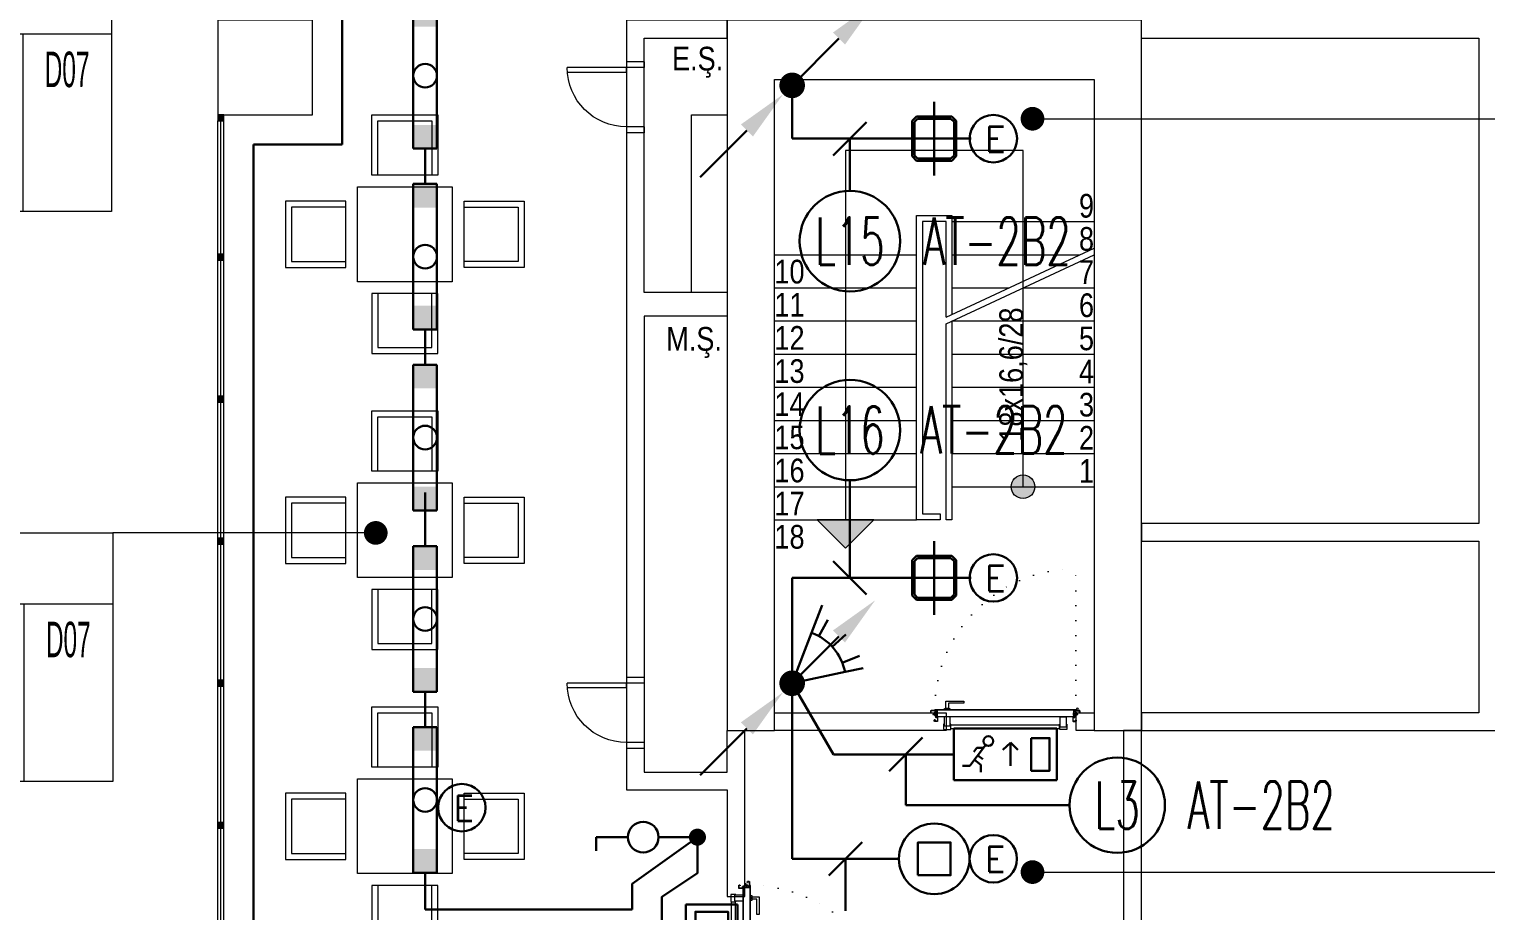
# Model space of a CAD drawing. Header units: metres. Extents: x -13316 to 152404, y -3899 to 30226.
# Drawn here: x 31821 to 33051, y 2848 to 3593 of the extents above; entities that cross this region are included whole.
import ezdxf
from ezdxf.enums import TextEntityAlignment as Align

# ---------------------------------------------------------------- set-up
doc = ezdxf.new("R2010")
doc.units = ezdxf.units.M
doc.header["$LTSCALE"] = 100
doc.header["$MEASUREMENT"] = 0
doc.header["$PDMODE"] = 1
doc.linetypes.add('DOT2', pattern=[0.125, 0, -0.125])
doc.layers.get('0').update_dxf_attribs({"color": 9, "lineweight": 9})
for name, color, linetype, lineweight in [('00', 9, 'Continuous', 9), ('01', 9, 'Continuous', 9), ('05', 9, 'Continuous', 9), ('06D', 9, 'Continuous', 9), ('10', 9, 'Continuous', 9), ('14', 9, 'Continuous', 9), ('15', 9, 'Continuous', 9), ('19', 9, 'Continuous', 9), ('20', 9, 'DOT2', 9), ('21', 9, 'Continuous', 9), ('21_mahal200', 9, 'Continuous', 9), ('E-1x36 W SIVAÜSTÜ FLUORESAN ARMATÜR (ETANŞ)', 7, 'Continuous', 30), ('E-1x8 W ACİL ÇIKIŞ ARMATÜRÜ (TİP2)', 7, 'Continuous', 30), ('E-2x18(W) PL DOWNLIGHT ARMATÜR (SIVAÜSTÜ)', 7, 'Continuous', 30), ('E-60W PL DOWNLIGHT ARMATÜR (SIVAÜSTÜ)', 7, 'Continuous', 30), ('E-ACİL AYDINLATMA KİTİ', 7, 'Continuous', 30), ('E-ANAHTAR', 7, 'Continuous', 30), ('E-AŞAĞIDAN GELİP YUKARIYA GİDEN HAT', 7, 'Continuous', 30), ('E-DUVARA MONTE PIR (HAREKET SENSÖRÜ)', 7, 'Continuous', 30), ('E-KABLO', 7, 'Continuous', 30), ('E-LINYE', 7, 'Continuous', 30)]:
    doc.layers.add(name, color=color, linetype=linetype, lineweight=lineweight)
doc.styles.add('Arial', font='arial.ttf', dxfattribs={"height": 2.5})
doc.styles.add('E-YAZI', font='txttw.shx')
doc.styles.add('MuuM_TEXT-STANDART', font='ARIALN.TTF')
doc.dimstyles.new('MuuM_DIM200', dxfattribs={"dimscale": 20, "dimtxt": 2, "dimasz": 1, "dimexe": 1, "dimexo": 1, "dimgap": 1, "dimtad": 1, "dimdec": 1, "dimrnd": 0.5, "dimdsep": 46, "dimtxsty": 'MuuM_TEXT-STANDART', "dimblk": 'ARCHTICK', "dimcen": 0, "dimdle": 0.15, "dimclrd": 256, "dimclre": 256, "dimclrt": 256, "dimadec": 0, "dimazin": 0, "dimtfac": 5, "dimtdec": 1, "dimtix": 1, "dimtmove": 2, "dimatfit": 3, "dimldrblk": 'DOT', "dimfxl": 3, "dimfxlon": 1, "dimtolj": 1, "dimlwd": -1, "dimlwe": -1, "dimarcsym": 0})

# ---------------------------------------------------------------- blocks, each defined once
blk = doc.blocks.new('100_ANAHTAR')
at = {"layer": 'E-ANAHTAR', "color": 4}
for p, q in [((0, 5.345), (-0.714, 5.345)), ((0, 3.673), (0, 5.345)), ((0, 2.053), (0, 0))]:
    blk.add_line(p, q, dxfattribs=at)
blk.add_circle((0, 2.863), 0.81, dxfattribs=at)
blk = doc.blocks.new('100_1x8 W ACİL ÇIKIŞ ARMATÜRÜ (TİP2)')
at = {"layer": 'E-1x8 W ACİL ÇIKIŞ ARMATÜRÜ (TİP2)', "color": 4}
for p, q in [((-3.4, 0), (-3.4, 3.4)), ((-3.4, 3.4), (3.4, 3.4)), ((3.4, 3.4), (3.4, 0)), ((3.4, 0), (-3.4, 0))]:
    blk.add_line(p, q, dxfattribs=at)
at = {"layer": 'E-1x8 W ACİL ÇIKIŞ ARMATÜRÜ (TİP2)', "color": 1}
for p, q in [((-1.305, 2.317), (-2.331, 0.937)), ((-1.882, 2.125), (-2.072, 1.87)), ((-1.448, 2.125), (-1.882, 2.125)), ((-0.16, 1.989), (0.335, 2.471)), ((0.34, 2.476), (0.34, 0.934)), ((0.34, 2.476), (0.84, 1.989)), ((-1.608, 1.01), (-2.039, 1.33)), ((-1.484, 1.378), (-1.818, 1.627)), ((-1.608, 1.01), (-1.608, 0.516)), ((-2.821, 0.937), (-2.331, 0.937))]:
    blk.add_line(p, q, dxfattribs=at)
blk.add_lwpolyline([(1.715, 2.777), (2.92, 2.777), (2.92, 0.623), (1.715, 0.623)], close=True, dxfattribs=at)
blk.add_circle((-1.115, 2.574), 0.32, dxfattribs=at)
blk = doc.blocks.new('100_AŞAĞIDAN GELİP YUKARIYA GİDEN HAT')
at = {"layer": 'E-AŞAĞIDAN GELİP YUKARIYA GİDEN HAT', "color": 3, "linetype": 'Continuous'}
for p, q in [((2.472, 2.471), (0, 0)), ((-2.389, -2.382), (-4.861, -4.853))]:
    blk.add_line(p, q, dxfattribs=at)
at = {"layer": 'E-AŞAĞIDAN GELİP YUKARIYA GİDEN HAT', "color": 4, "linetype": 'Continuous', "const_width": 0.675}
blk.add_lwpolyline([(0.338, 0, 1), (-0.338, 0, 1)], format="xyb", close=True, dxfattribs=at)
at = {"layer": 'E-AŞAĞIDAN GELİP YUKARIYA GİDEN HAT', "color": 3, "linetype": 'Continuous'}
for points in [[(2.154, 2.789), (2.79, 2.152), (4.382, 4.379)], [(-2.707, -2.064), (-2.071, -2.7), (-0.479, -0.474)]]:
    blk.add_solid(points, dxfattribs=at)
blk = doc.blocks.new('100_60W PL DOWNLIGHT ARMATÜR (SIVAÜSTÜ)')
at = {"layer": 'E-60W PL DOWNLIGHT ARMATÜR (SIVAÜSTÜ)', "color": 3}
blk.add_lwpolyline([(-0.865, 0.865), (0.865, 0.865), (0.865, -0.865), (-0.865, -0.865)], close=True, dxfattribs=at)
at = {"layer": 'E-60W PL DOWNLIGHT ARMATÜR (SIVAÜSTÜ)', "color": 4}
blk.add_circle((0, 0), 1.865, dxfattribs=at)
blk = doc.blocks.new('100_DUVARA MONTE PIR (HAREKET SENSÖRÜ)')
at = {"layer": 'E-DUVARA MONTE PIR (HAREKET SENSÖRÜ)', "color": 4}
for p, q in [((2.717, 0.889), (0, 0)), ((3.645, 1.193), (2.717, 0.889)), ((0, 0), (2.232, -1.786)), ((3.799, 0.528), (2.831, 0.393)), ((3.751, -0.797), (2.796, -0.594)), ((3.311, -1.936), (2.468, -1.443)), ((2.232, -1.786), (3.454, -2.765))]:
    blk.add_line(p, q, dxfattribs=at)
blk.add_arc((0, 0), 2.859, 321.32293, 18.12018, dxfattribs=at)
blk = doc.blocks.new('100_2x18(W) PL DOWNLIGHT ARMATÜR (SIVAÜSTÜ)')
at = {"layer": 'E-2x18(W) PL DOWNLIGHT ARMATÜR (SIVAÜSTÜ)', "color": 4, "ltscale": 0.4}
for q in [(0, 25), (0, 25), (-25, 0), (-25, 0), (0, -25), (25, 0), (0, -25), (25, 0)]:
    blk.add_line((0, 0), q, dxfattribs=at)
at = {"layer": 'E-2x18(W) PL DOWNLIGHT ARMATÜR (SIVAÜSTÜ)', "color": 4}
for p, q in [((-12, 15), (-15, 12)), ((-15, 12), (-15, -12)), ((-11.38, 13.5), (-13.5, 11.38)), ((-13.5, 11.38), (-13.5, -11.38)), ((12, 15), (-12, 15)), ((11.38, 13.5), (-11.38, 13.5)), ((13.5, 11.38), (11.38, 13.5)), ((15, 12), (12, 15)), ((13.5, -11.38), (13.5, 11.38)), ((15, -12), (15, 12)), ((-15, -12), (-12, -15)), ((-13.5, -11.38), (-11.38, -13.5)), ((-12, -15), (12, -15)), ((-11.38, -13.5), (11.38, -13.5)), ((11.38, -13.5), (13.5, -11.38)), ((12, -15), (15, -12))]:
    blk.add_line(p, q, dxfattribs=at)
blk = doc.blocks.new('100_ACİL AYDINLATMA KİTİ')
at = {"layer": 'E-ACİL AYDINLATMA KİTİ', "color": 3}
blk.add_circle((0, 0), 1.251, dxfattribs=at)
at = {"layer": 'E-ACİL AYDINLATMA KİTİ', "color": 3, "style": 'E-YAZI'}
blk.add_text('E', height=1.34, dxfattribs=at).set_placement((-0.448, -0.694))
blk = doc.blocks.new('100_1x36 W SIVAÜSTÜ FLUORESAN ARMATÜR (ETANŞ)')
at = {"layer": 'E-1x36 W SIVAÜSTÜ FLUORESAN ARMATÜR (ETANŞ)', "color": 4}
for p, q in [((-6.15, 1), (-6.15, -1)), ((6.15, 1), (-6.15, 1)), ((6.15, 1), (6.15, -1)), ((6.15, -1), (-6.15, -1))]:
    blk.add_line(p, q, dxfattribs=at)
at = {"layer": 'E-1x36 W SIVAÜSTÜ FLUORESAN ARMATÜR (ETANŞ)'}
blk.add_line((6.15, -1), (6.15, -1), dxfattribs=at)
at = {"layer": 'E-1x36 W SIVAÜSTÜ FLUORESAN ARMATÜR (ETANŞ)', "color": 4}
blk.add_circle((0, 0), 1, dxfattribs=at)
for points in [[(-6.15, 1), (-4.15, 1), (-6.15, -1), (-4.15, -1)], [(6.15, 1), (4.15, 1), (6.15, -1), (4.15, -1)]]:
    blk.add_solid(points, dxfattribs=at)
blk = doc.blocks.new('p-kolon_80x80')
blk.add_lwpolyline([(-40, -40), (40, -40), (40, 40), (-40, 40)], close=True)
blk = doc.blocks.new('2.Bod.Ara.Sitatik Elk.')
at = {"layer": '01'}
blk.add_lwpolyline([(4130, -5950), (4130, -5950), (4130, -5950), (4130, -5400), (4400, -5400), (4400, -5950), (4400, -5950), (4400, -5950), (4440, -5950), (4440, -5350), (4090, -5350), (4090, -5950), (4130, -5950)], dxfattribs=at)
blk.add_blockref('p-kolon_80x80', (3700, -5390), dxfattribs=at)
blk = doc.blocks.new('p-M01-M02_merdiven-1050')
at = {"layer": '19'}
h = blk.add_hatch(color=256, dxfattribs=at)
h.dxf.hatch_style = 1
edge = h.paths.add_edge_path()
edge.add_arc((210, -344), 10, 270, 630)
h = blk.add_hatch(color=256, dxfattribs=at)
h.dxf.hatch_style = 1
h.paths.add_polyline_path([(84, -372), (36, -372), (60, -396)])
at = {"layer": '19', "linetype": 'Continuous'}
for points in [[(210, -344), (210, -120), (210, -60), (60, -60), (60, -372)], [(145, -200.7), (145, -120), (125, -120), (125, -120), (125, -367), (140, -367), (140, -372), (120, -372), (120, -367), (120, -115), (120, -115), (150, -115), (150, -198.4)], [(150, -120), (270, -120)], [(145, -200.7), (270, -142.4)], [(0, -148), (120, -148)], [(145, -206.3), (270, -148)], [(150, -148), (258, -148)], [(0, -176), (120, -176)], [(150, -176), (198, -176)], [(210, -176), (270, -176)], [(0, -204), (120, -204)], [(150, -204), (270, -204)], [(0, -232), (120, -232)], [(150, -232), (270, -232)], [(0, -260), (120, -260)], [(150, -260), (270, -260)], [(0, -288), (120, -288)], [(150, -288), (270, -288)], [(0, -316), (120, -316)], [(150, -316), (270, -316)], [(0, -344), (120, -344)], [(150, -344), (270, -344)], [(0, -372), (120, -372)]]:
    blk.add_lwpolyline(points, dxfattribs=at)
at = {"layer": '19'}
for points in [[(145, -206.3), (270, -148)], [(150, -204), (150, -372), (150, -372), (145, -372), (145, -372), (145, -206.3)]]:
    blk.add_lwpolyline(points, dxfattribs=at)
blk.add_lwpolyline([(84, -372), (36, -372), (60, -396)], close=True, dxfattribs=at)
blk.add_circle((210, -344), 10, dxfattribs=at)
blk = doc.blocks.new('*U21')
at = {"ltscale": 15}
for p, q in [((-25, 1), (-26, 0)), ((-25, -1), (-26, 0)), ((-23, 1), (-25, 1)), ((-23, 1), (-23, -2)), ((-21, -3), (-18, 3)), ((-21, -3), (-18, 3)), ((-20, -3), (-17, 3)), ((-20, -3), (-16, 3)), ((-18, -3), (-15, 3)), ((-18, -3), (-15, 3)), ((-18, 1), (-18, 2)), ((-17, -3), (-14, 3)), ((-17, -3), (-13, 3)), ((-17, 1), (-17, 2)), ((-15, -3), (-12, 3)), ((-15, -3), (-12, 3)), ((-15, 1), (-15, 2)), ((-14, -3), (-11, 3)), ((-14, -3), (-10, 3)), ((-14, 1), (-14, 2)), ((-12, -3), (-9, 3)), ((-12, -3), (-9, 3)), ((-12, 1), (-12, 2)), ((-11, -3), (-8, 3)), ((-11, -3), (-7, 3)), ((-11, 1), (-11, 2)), ((-9, -3), (-6, 3)), ((-9, -3), (-6, 3)), ((-9, 1), (-9, 2)), ((-8, -3), (-4, 3)), ((-8, -3), (-5, 3)), ((-8, 1), (-8, 2)), ((-6, -3), (-3, 3)), ((-6, -3), (-3, 3)), ((-6, 1), (-6, 2)), ((-5, -3), (-1, 3)), ((-5, -3), (-2, 3)), ((-5, 1), (-5, 2)), ((-3, 1), (-3, 2)), ((0, 4), (-2, 1)), ((-2, 1), (-2, 2)), ((0, 0), (-1, 0)), ((-25, -1), (-23, -2)), ((-9, -2), (-23, -2)), ((-21, -3), (-21, -2)), ((-20, -3), (-19, -2)), ((-20, -2), (-19, -2)), ((-19, -2), (-18, -2)), ((-18, -3), (-18, -2)), ((-17, -3), (-16, -2)), ((-17, -2), (-16, -2)), ((-16, -2), (-15, -2)), ((-15, -3), (-15, -2)), ((-14, -3), (-13, -2)), ((-14, -2), (-13, -2)), ((-13, -2), (-12, -2)), ((-12, -3), (-12, -2)), ((-11, -3), (-10, -2)), ((-11, -2), (-10, -2)), ((-10, -2), (-9, -2)), ((-9, -3), (-9, -2)), ((-8, -2), (-7, -2)), ((-8, -3), (-7, -2)), ((-7, -2), (-6, -2)), ((-6, -3), (-6, -2)), ((-5, -2), (-4, -2)), ((-5, -3), (-4, -2)), ((-4, -2), (-2, -2)), ((0, -4), (-2, -2)), ((0, 0), (-1, 0))]:
    blk.add_line(p, q, dxfattribs=at)
for p, q in [((-7, 1), (-23, 1)), ((-17, 1), (-19, 1)), ((-16, 1), (-17, 1)), ((-14, 1), (-16, 1)), ((-13, 1), (-14, 1)), ((-11, 1), (-13, 1)), ((-10, 1), (-11, 1)), ((-8, 1), (-10, 1)), ((-7, 1), (-8, 1)), ((-5, 1), (-7, 1)), ((-4, 1), (-5, 1)), ((-2, 1), (-4, 1)), ((-2, 1), (-2, 1)), ((0, 0), (0, 4)), ((-2, -2), (-2, -2)), ((0, 0), (0, -4))]:
    blk.add_line(p, q)
for centre, radius, start, end in [((-26, 4), 3.92, 274.361, 322.1025), ((-26, -4), 3.92, 37.8975, 85.639), ((-18, 3), 0.0971, 330.3204, 150.3204), ((-17, 3), 0.0971, 330.3204, 150.3204), ((-15, 3), 0.0971, 330.3204, 150.3204), ((-14, 3), 0.0971, 330.3204, 150.3204), ((-12, 3), 0.0971, 330.3204, 150.3204), ((-11, 3), 0.0971, 330.3204, 150.3204), ((-9, 3), 0.0971, 330.3204, 150.3204), ((-8, 3), 0.0971, 330.3204, 150.3204), ((-6, 3), 0.0971, 330.3204, 150.3204), ((-5, 3), 0.0971, 330.3204, 150.3204), ((-3, 3), 0.0971, 330.3204, 150.3204), ((-2, 3), 0.0971, 330.3204, 150.3204), ((-1, 0), 0.486, 90, 270), ((0, 4), 0.25, 0, 150.0864), ((-21, -3), 0.0971, 150.3204, 330.3204), ((-20, -3), 0.0971, 150.3204, 330.3204), ((-18, -3), 0.0971, 150.3204, 330.3204), ((-17, -3), 0.0971, 150.3204, 330.3204), ((-15, -3), 0.0971, 150.3204, 330.3204), ((-14, -3), 0.0971, 150.3204, 330.3204), ((-12, -3), 0.0971, 150.3204, 330.3204), ((-11, -3), 0.0971, 150.3204, 330.3204), ((-9, -3), 0.0971, 150.3204, 330.3204), ((-8, -3), 0.0971, 150.3204, 330.3204), ((-6, -3), 0.0971, 150.3204, 330.3204), ((-5, -3), 0.0971, 150.3204, 330.3204), ((0, -4), 0.25, 209.9136, 0)]:
    blk.add_arc(centre, radius, start, end, dxfattribs=at)
blk = doc.blocks.new('conta')
at = {"ltscale": 10}
for p, q in [((-2649.9, 5345.5), (-2649.8, 5345.6)), ((-2649.9, 5344.5), (-2649.8, 5344.3)), ((-2649.8, 5344.3), (-2649.7, 5344.3)), ((-2649.7, 5345.4), (-2649.3, 5345.4)), ((-2649.2, 5345.4), (-2649.1, 5345.5)), ((-2649, 5344), (-2648.8, 5343.8)), ((-2648.9, 5344.1), (-2648.7, 5343.9)), ((-2648.8, 5345.1), (-2648.6, 5345.3)), ((-2648.8, 5344.9), (-2648.6, 5345.2)), ((-2648.7, 5343.8), (-2648.7, 5343.8)), ((-2648.6, 5345.3), (-2648.6, 5345.3))]:
    blk.add_line(p, q, dxfattribs=at)
for centre, radius, start, end in [((-2649.8, 5345.5), 0.05, 140.6345, 188.9372), ((-2653, 5345), 3.19, 350.4674, 8.9372), ((-2649.9, 5344.5), 0.02, 170.4674, 213.7451), ((-2649.7, 5345.6), 0.0696, 22.2428, 159.258), ((-2650.9, 5345), 1.24, 340.3382, 16.7772), ((-2649.7, 5344.6), 0.03, 160.3382, 273.2666), ((-2649.7, 5345.4), 0.03, 90, 196.7772), ((-2649.6, 5341.5), 3.01, 80.4362, 93.2666), ((-2649.3, 5345.5), 0.05, 270, 303.0062), ((-2649.2, 5344.1), 0.231, 353.9571, 81.9004), ((-2649.1, 5345.5), 0.03, 4.7972, 123.0062), ((-2649.1, 5344.5), 0.03, 260.4362, 338.7066), ((-2651.2, 5344.8), 2.33, 7.5897, 18.7951), ((-2649, 5345.6), 0.05, 18.7951, 42.1429), ((-2650.2, 5345), 1.27, 338.7066, 23.0418), ((-2648.9, 5344.1), 0.1, 173.9571, 217.2653), ((-2648.8, 5345.1), 0.05, 187.5897, 322.7347), ((-2658.2, 5345.2), 9.36, 353.6857, 357.8537), ((-2648.8, 5344.2), 0.1, 173.6857, 217.2653), ((-2648.8, 5344.8), 0.05, 142.7347, 180.2669), ((-2648.7, 5343.8), 0.05, 217.2653, 307.2653), ((-2648.7, 5343.8), 0.05, 307.2653, 37.2653), ((-2648.6, 5345.3), 0.05, 52.7347, 142.7347), ((-2648.6, 5345.3), 0.05, 322.7347, 52.7347)]:
    blk.add_arc(centre, radius, start, end, dxfattribs=at)
for points, knots in [([(-2649, 5345.6), (-2649, 5345.6), (-2649.1, 5345.7), (-2649.2, 5345.4), (-2649.3, 5345.7), (-2649.4, 5345.5), (-2649.5, 5345.7), (-2649.6, 5345.5), (-2649.7, 5345.6), (-2649.7, 5345.6)], [0.0086373, 0.0086373, 0.0086373, 0.0086373, 0.1097304, 0.3133405, 0.4430081, 0.5658764, 0.7165186, 0.8527974, 0.9648495, 0.9648495, 0.9648495, 0.9648495]), ([(-2649.7, 5344.3), (-2649.7, 5344.3), (-2649.7, 5344.5), (-2649.6, 5344.3), (-2649.3, 5344.4), (-2649.2, 5344.4), (-2649.2, 5344.4)], [0, 0, 0, 0, 0.1008757, 0.3841126, 0.5436166, 0.6906785, 0.6906785, 0.6906785, 0.6906785])]:
    blk.add_open_spline(points, degree=3, knots=knots, dxfattribs=at)
blk = doc.blocks.new('p-yn_sackasa')
at = {"layer": '10', "linetype": 'Continuous'}
for p, q in [((-2.2, 0), (-2.2, -0.2)), ((0, 6.9), (0, 6.2)), ((0, 6.2), (0, 6.9)), ((0.1, 6.9), (0.1, 6.2)), ((0.2, 6.9), (0.2, 6.2)), ((2.7, 7.2), (0.3, 7.2)), ((2.7, 7.2), (0.3, 7.2)), ((2.7, 7), (0.3, 7)), ((0.3, 7), (2.7, 7)), ((0.3, 6.1), (0.8, 6.1)), ((0.7, 6), (0.3, 6)), ((0.3, 5.9), (0.7, 5.9)), ((0.8, 5.9), (0.3, 5.9)), ((0.7, 5.9), (0.7, 6)), ((0.7, -0.7), (0.7, 2.3)), ((0.7, -0.7), (0.7, 2.3)), ((0.8, 5.9), (0.8, 6.1)), ((0.8, -0.7), (0.8, 2.3)), ((0.8, -0.7), (0.8, 2.3)), ((0.9, 2.3), (1, 2.3)), ((0.9, 2.3), (0.9, 2.3)), ((1, 2.5), (1, 2.4)), ((1, 2.5), (1, 2.5)), ((1.1, 2.5), (1.1, 3.7)), ((1.1, 2.5), (1.1, 3.7)), ((1.3, 3.7), (1.3, 2.5)), ((1.3, 2.5), (1.3, 3.7)), ((2.5, 4), (1.4, 4)), ((1.4, 4), (2.5, 4)), ((1.4, 3.8), (2.5, 3.8)), ((2.5, 3.8), (1.4, 3.8)), ((2.5, 3.4), (2.6, 3.7)), ((2.6, 3.7), (2.5, 3.4)), ((2.7, 3.6), (2.6, 3.3)), ((2.7, 3.6), (2.6, 3.3)), ((2.8, 3.3), (2.8, 6.9)), ((2.8, 3.3), (2.8, 6.9)), ((2.9, 3.3), (2.9, 6.9)), ((2.9, 3.3), (2.9, 6.9)), ((-2.9, -1.7), (-2.9, -0.3)), ((-2.9, -0.3), (-2.9, -1.7)), ((-2.8, -0.3), (-2.8, -1.7)), ((-2.8, -0.3), (-2.8, -1.7)), ((-2.2, 0), (-2.7, 0)), ((-2.2, 0), (-2.7, 0)), ((-2.2, -0.1), (-2.7, -0.1)), ((-2.2, -0.2), (-2.7, -0.2)), ((1, -1.8), (-2.7, -1.8)), ((1, -1.9), (-2.7, -1.9)), ((-2.7, -2), (1, -2)), ((1, -2), (-2.7, -2)), ((-2.2, -0.1), (-2.2, 0)), ((0.9, -0.8), (1, -0.8)), ((0.9, -0.8), (0.9, -0.8)), ((1, -0.9), (1, -0.9)), ((1, -0.9), (1, -0.9)), ((1.1, -1), (1.1, -1.7)), ((1.1, -1), (1.1, -1.7)), ((1.3, -1), (1.3, -1.7)), ((1.3, -1), (1.3, -1.7))]:
    blk.add_line(p, q, dxfattribs=at)
for points in [[(0.1, 2.1), (0.7, 2.1), (0.7, -0.5), (0.1, -0.5)], [(0.1, 2.1), (0.4, 2.1), (0.4, -0.5), (0.1, -0.5)]]:
    blk.add_lwpolyline(points, close=True, dxfattribs=at)
for centre, radius, start, end in [((0.3, 6.9), 0.249, 90, 180), ((0.3, 6.9), 0.261, 90, 180), ((0.3, 6.2), 0.249, 181.345, 271.3502), ((0.3, 6.2), 0.261, 180, 270), ((0.3, 6.9), 0.122, 90, 180), ((0.3, 6.2), 0.122, 180, 270), ((0.3, 6.9), 0.11, 90, 180), ((0.3, 6.2), 0.11, 180, 270), ((0.9, 2.3), 0.206, 63.2169, 180), ((0.9, 2.3), 0.219, 63.2153, 180), ((0.9, 2.3), 0.0801, 63.215, 180), ((0.9, 2.3), 0.0674, 63.2144, 180), ((1, 2.5), 0.219, 243.2148, 0), ((1, 2.5), 0.0801, 243.2203, 0), ((1, 2.5), 0.206, 243.2197, 0), ((1, 2.5), 0.0674, 243.2129, 0), ((1.4, 3.7), 0.24, 90, 180), ((1.4, 3.7), 0.253, 90, 180), ((1.4, 3.7), 0.114, 90, 180), ((1.4, 3.7), 0.101, 90, 180), ((2.5, 3.7), 0.249, 342.8613, 90), ((2.5, 3.7), 0.261, 342.8602, 90), ((2.5, 3.7), 0.122, 342.8607, 90), ((2.5, 3.7), 0.11, 342.8621, 90), ((2.7, 3.3), 0.232, 162.8601, 0), ((2.7, 3.3), 0.219, 162.8613, 0), ((2.7, 3.3), 0.0927, 162.8605, 0), ((2.7, 3.3), 0.0801, 162.8624, 0), ((2.7, 6.9), 0.249, 0, 90), ((2.7, 6.9), 0.261, 0, 90), ((2.7, 6.9), 0.122, 0, 90), ((2.7, 6.9), 0.11, 0, 90), ((-2.7, -0.3), 0.24, 90, 180), ((-2.7, -0.3), 0.253, 90, 180), ((-2.7, -1.7), 0.24, 180, 270), ((-2.7, -1.7), 0.253, 180, 270), ((-2.7, -0.3), 0.114, 90, 180), ((-2.7, -0.3), 0.101, 90, 180), ((-2.7, -1.7), 0.114, 180, 270), ((-2.7, -1.7), 0.101, 180, 270), ((0.9, -0.7), 0.206, 180, 296.7851), ((0.9, -0.7), 0.219, 180, 296.785), ((0.9, -0.7), 0.0674, 180, 180.5245), ((0.9, -0.7), 0.0801, 180, 296.785), ((0.9, -0.7), 0.0674, 180, 296.7871), ((1, -1), 0.219, 0, 116.7854), ((1, -1), 0.206, 0, 116.7836), ((1, -1), 0.0801, 0, 116.7811), ((1, -1), 0.0674, 0, 116.7871), ((1, -1.7), 0.114, 270, 0), ((1, -1.7), 0.24, 270, 0), ((1, -1.7), 0.101, 270, 0), ((1, -1.7), 0.253, 270, 0)]:
    blk.add_arc(centre, radius, start, end, dxfattribs=at)
at = {"layer": '10', "xscale": 0.0842696629213483, "yscale": 0.0842696629213483, "zscale": 0.0842696629213483}
blk.add_blockref('*U21', (1, 1.3), dxfattribs=at)
at = {"layer": '14', "xscale": -0.7887640449438696, "yscale": 0.7887640449438696, "zscale": 0.7887640449438204, "rotation": 90}
blk.add_blockref('conta', (4217.8, -2086.4), dxfattribs=at)
blk = doc.blocks.new('*U621')
at = {"layer": '06D'}
for points in [[(110.1, 4.8), (110.1, 11), (95.1, 11), (95.1, 9.1), (107.9, 9.1), (107.9, 9.1), (107.9, 4.8), (110.1, 4.8)], [(111.2, 3.5), (111.2, 4.8), (106.8, 4.8), (106.8, 3.5), (111.2, 3.5)]]:
    blk.add_lwpolyline(points, dxfattribs=at)
for points in [[(8.5, -8.6), (7.9, -8.6), (7.9, -12.6, 0.414214), (8.2, -13), (13.7, -13, 0.414214), (14.1, -12.6), (14.1, -8.6), (13.5, -8.6)], [(111.5, -8.6), (112.1, -8.6), (112.1, -12.6, -0.414214), (111.7, -13), (106.2, -13, -0.414214), (105.9, -12.6), (105.9, -8.6), (106.5, -8.6)]]:
    blk.add_lwpolyline(points, format="xyb", dxfattribs=at)
for points in [[(8.5, -11.1), (13.5, -11.1), (13.5, -2.5), (8.5, -2.5)], [(14.1, -12.4), (105.9, -12.4), (105.9, -9.2), (14.1, -9.2)], [(111.5, -10), (106.5, -10), (106.5, -2.5), (111.5, -2.5)]]:
    blk.add_lwpolyline(points, close=True, dxfattribs=at)
at = {"layer": '10', "ltscale": 10}
for p, q in [((-1.6, 3.7), (-1.7, 3.6)), ((-1.6, 3.7), (-1.7, 3.6)), ((-1.2, 3.1), (-1.2, 3.2)), ((-1.2, 3.1), (-1.2, 3.2)), ((-1.2, 3.1), (-1.1, 3.1)), ((-1.2, 3.1), (-1.1, 3.1)), ((-1.1, 3), (-1.1, 3.4)), ((-1.1, 3), (-1.1, 3.4)), ((-0.8, 3), (-0.8, 3.4)), ((-0.8, 3), (-0.8, 3.4)), ((0.3, 3.4), (0.3, 3.3)), ((0.4, 3.5), (119.6, 3.5)), ((0.4, 3.4), (0.4, 3.3)), ((0.4, 3.2), (2.2, 3.2)), ((0.5, 3.4), (119.5, 3.4)), ((0.5, 3.3), (2.3, 3.3)), ((1, 0), (2, 0.7)), ((2, 1.1), (2, 0.7)), ((2.3, 1.1), (2, 1.1)), ((2, 0.7), (2, -0.8)), ((2.3, 3.1), (2.3, -2.4)), ((2.3, 0.7), (2.3, 1.1)), ((2.3, -0.8), (2.3, 0.7)), ((2.4, 3.2), (2.4, -2.3)), ((117.5, 3.2), (117.5, -2.3)), ((119.5, 3.3), (117.6, 3.3)), ((119.6, 3.2), (117.7, 3.2)), ((117.7, 3.1), (117.7, -2.4)), ((117.7, 1.1), (117.7, -0.4)), ((118, 1.1), (117.7, 1.1)), ((117.7, 1.1), (117.7, -0.4)), ((118, 1.1), (117.7, 1.1)), ((118, -0.4), (118, 1.1)), ((118, -0.4), (118, 1.1)), ((118, 0.9), (119, 0.9)), ((118, 0.9), (119, 0.9)), ((118, 0.7), (119, 0.7)), ((118, 0.7), (119, 0.7)), ((119, 0.3), (118, -0.4)), ((119, 0.3), (118, -0.4)), ((119.5, 3.4), (119.5, 3.3)), ((119.7, 3.4), (119.7, 3.3)), ((2, -0.4), (1, -0.4)), ((2, -0.6), (1, -0.6)), ((2, -0.8), (2.3, -0.8)), ((2.4, -2.5), (117.6, -2.5)), ((2.5, -2.3), (117.5, -2.3)), ((117.7, -0.4), (117.7, -0.8)), ((117.7, -0.4), (117.7, -0.8)), ((117.7, -0.8), (118, -0.8)), ((117.7, -0.8), (118, -0.8)), ((118, -0.8), (118, -0.4)), ((118, -0.8), (118, -0.4))]:
    blk.add_line(p, q, dxfattribs=at)
blk.add_circle((-0.9, 4.2), 0.843, dxfattribs=at)
blk.add_circle((-0.9, 4.2), 0.843, dxfattribs=at)
for centre, radius, start, end in [((-0.9, 4.2), 1.01, 219.4092, 254.2861), ((-0.9, 4.2), 1.01, 219.4092, 254.2861), ((-0.4, 3.2), 0.428, 156.352, 217.621), ((-0.4, 3.2), 0.428, 156.352, 217.621), ((-0.4, 3.2), 0.302, 105.5524, 240.0315), ((-0.4, 3.2), 0.302, 105.5524, 240.0315), ((0.4, 3.4), 0.1, 90, 180), ((0.4, 3.3), 0.1, 180, 270), ((0.5, 3.4), 0.005, 90, 180), ((0.5, 3.3), 0.005, 180, 270), ((2.2, 3.1), 0.05, 0, 90), ((2.3, 3.2), 0.1, 0, 90), ((117.6, 3.2), 0.1, 90, 180), ((117.7, 3.1), 0.05, 90, 180), ((119.5, 3.4), 0.005, 0, 90), ((119.5, 3.3), 0.005, 270, 0), ((119.6, 3.4), 0.1, 0, 90), ((119.6, 3.3), 0.1, 270, 0), ((2.4, -2.4), 0.1, 180, 270), ((2.5, -2.3), 0.05, 180, 270), ((117.6, -2.3), 0.141, 284.9271, 345.0729)]:
    blk.add_arc(centre, radius, start, end, dxfattribs=at)
at = {"layer": '20'}
blk.add_lwpolyline([(0.3, 3.4), (0.3, 122.8, -0.414214), (119.7, 3.4, 1)], format="xyb", dxfattribs=at)
at = {"xscale": -1, "rotation": 180}
blk.add_blockref('p-yn_sackasa', (0, 1), dxfattribs=at)
at = {"rotation": 180}
blk.add_blockref('p-yn_sackasa', (120, 1), dxfattribs=at)
blk = doc.blocks.new('*U646')
at = {"layer": '06D'}
for points in [[(8.5, 9.6), (7.9, 9.6), (7.9, 13.6, -0.414214), (8.2, 13.9), (13.7, 13.9, -0.414214), (14.1, 13.6), (14.1, 9.6), (13.5, 9.6)], [(111.5, 9.6), (112.1, 9.6), (112.1, 13.6, 0.414214), (111.7, 13.9), (106.2, 13.9, 0.414214), (105.9, 13.6), (105.9, 9.6), (106.5, 9.6)]]:
    blk.add_lwpolyline(points, format="xyb", dxfattribs=at)
for points in [[(14.1, 13.3), (105.9, 13.3), (105.9, 10.2), (14.1, 10.2)], [(8.5, 12.1), (13.5, 12.1), (13.5, 3.4), (8.5, 3.4)], [(111.5, 10.9), (106.5, 10.9), (106.5, 3.4), (111.5, 3.4)]]:
    blk.add_lwpolyline(points, close=True, dxfattribs=at)
for points in [[(110.1, -3.8), (110.1, -10.1), (95.1, -10.1), (95.1, -8.2), (107.9, -8.2), (107.9, -8.2), (107.9, -3.8), (110.1, -3.8)], [(111.2, -2.6), (111.2, -3.8), (106.8, -3.8), (106.8, -2.6), (111.2, -2.6)]]:
    blk.add_lwpolyline(points, dxfattribs=at)
at = {"layer": '10', "ltscale": 10}
for p, q in [((2, 1.5), (1, 1.5)), ((2, 1.3), (1, 1.3)), ((1, 0.9), (2, 0.3)), ((2, 0.3), (2, 1.8)), ((2, 1.8), (2.3, 1.8)), ((2, -0.2), (2, 0.3)), ((2.3, -2.2), (2.3, 3.3)), ((2.3, 1.8), (2.3, 0.3)), ((2.3, 0.3), (2.3, -0.2)), ((2.4, 3.4), (117.6, 3.4)), ((2.4, -2.3), (2.4, 3.2)), ((2.5, 3.3), (117.5, 3.3)), ((117.5, -2.3), (117.5, 3.2)), ((117.7, -2.2), (117.7, 3.3)), ((117.7, 1.8), (118, 1.8)), ((117.7, 1.3), (117.7, 1.8)), ((117.7, 1.8), (118, 1.8)), ((117.7, 1.3), (117.7, 1.8)), ((117.7, -0.2), (117.7, 1.3)), ((117.7, -0.2), (117.7, 1.3)), ((118, 1.8), (118, 1.3)), ((118, 1.8), (118, 1.3)), ((118, 1.3), (118, -0.2)), ((119, 0.7), (118, 1.3)), ((118, 1.3), (118, -0.2)), ((119, 0.7), (118, 1.3)), ((118, 0.3), (119, 0.3)), ((118, 0.3), (119, 0.3)), ((118, 0.1), (119, 0.1)), ((118, 0.1), (119, 0.1)), ((-1.6, -2.7), (-1.7, -2.6)), ((-1.6, -2.7), (-1.7, -2.6)), ((-1.2, -2.2), (-1.2, -2.3)), ((-1.2, -2.2), (-1.1, -2.2)), ((-1.2, -2.2), (-1.2, -2.3)), ((-1.2, -2.2), (-1.1, -2.2)), ((-1.1, -2), (-1.1, -2.4)), ((-1.1, -2), (-1.1, -2.4)), ((-0.8, -2), (-0.8, -2.4)), ((-0.8, -2), (-0.8, -2.4)), ((0.3, -2.5), (0.3, -2.3)), ((0.4, -2.2), (2.2, -2.2)), ((0.4, -2.4), (0.4, -2.4)), ((0.4, -2.6), (119.6, -2.6)), ((0.5, -2.4), (119.5, -2.4)), ((0.5, -2.4), (2.3, -2.4)), ((2.3, -0.2), (2, -0.2)), ((119.5, -2.4), (117.6, -2.4)), ((118, -0.2), (117.7, -0.2)), ((118, -0.2), (117.7, -0.2)), ((119.6, -2.2), (117.7, -2.2)), ((119.5, -2.4), (119.5, -2.4)), ((119.7, -2.5), (119.7, -2.3))]:
    blk.add_line(p, q, dxfattribs=at)
blk.add_circle((-0.9, -3.3), 0.843, dxfattribs=at)
blk.add_circle((-0.9, -3.3), 0.843, dxfattribs=at)
for centre, radius, start, end in [((2.4, 3.3), 0.1, 90, 180), ((2.5, 3.2), 0.05, 90, 180), ((117.6, 3.3), 0.141, 14.9271, 75.0729), ((-0.9, -3.3), 1.01, 105.7139, 140.5908), ((-0.9, -3.3), 1.01, 105.7139, 140.5908), ((-0.4, -2.3), 0.428, 142.379, 203.648), ((-0.4, -2.3), 0.428, 142.379, 203.648), ((-0.4, -2.3), 0.302, 119.9685, 254.4476), ((-0.4, -2.3), 0.302, 119.9685, 254.4476), ((0.4, -2.3), 0.1, 90, 180), ((0.4, -2.5), 0.1, 180, 270), ((0.5, -2.4), 0.005, 180, 270), ((0.5, -2.4), 0.005, 90, 180), ((2.2, -2.2), 0.05, 270, 0), ((2.3, -2.3), 0.1, 270, 0), ((117.6, -2.3), 0.1, 180, 270), ((117.7, -2.2), 0.05, 180, 270), ((119.5, -2.4), 0.005, 270, 360), ((119.5, -2.4), 0.005, 0, 90), ((119.6, -2.3), 0.1, 0, 90), ((119.6, -2.5), 0.1, 270, 0)]:
    blk.add_arc(centre, radius, start, end, dxfattribs=at)
at = {"layer": '20'}
blk.add_lwpolyline([(0.3, -2.4), (0.3, -121.8, 0.414214), (119.7, -2.4, -1)], format="xyb", dxfattribs=at)
blk.add_blockref('p-yn_sackasa', (0, 0))
at = {"xscale": -1}
blk.add_blockref('p-yn_sackasa', (120, 0), dxfattribs=at)
blk = doc.blocks.new('p-audi-negotiation')
for points in [[(12.06, 140.8), (67.94, 140.8), (67.94, 90), (12.06, 90)], [(17.14, 135.72), (62.86, 135.72), (62.86, 90), (17.14, 90)], [(0, 0), (0, 80), (80, 80), (80, 0)], [(-60.8, 67.94), (-60.8, 12.06), (-10, 12.06), (-10, 67.94)], [(-55.72, 62.86), (-55.72, 17.14), (-10, 17.14), (-10, 62.86)], [(140.8, 67.94), (140.8, 12.06), (90, 12.06), (90, 67.94)], [(135.72, 62.86), (135.72, 17.14), (90, 17.14), (90, 62.86)], [(12.06, -60.8), (67.94, -60.8), (67.94, -10), (12.06, -10)], [(17.14, -55.72), (62.86, -55.72), (62.86, -10), (17.14, -10)]]:
    blk.add_lwpolyline(points, close=True)
blk = doc.blocks.new('prf-10x10')
blk.add_lwpolyline([(-5, -5), (5, -5), (5, 5), (-5, 5)], close=True)
at = {"color": 255}
blk.add_solid([(-5, -5), (5, -5), (-5, 5), (5, 5)], dxfattribs=at)
at = {"layer": '10'}
blk.add_point((0, 0), dxfattribs=at)
blk = doc.blocks.new('p-dog-ser-720')
at = {"layer": '06D'}
for points in [[(0, 0), (0, 715)], [(5, 0), (5, 715)]]:
    blk.add_lwpolyline(points, dxfattribs=at)
at = {"layer": '15'}
blk.add_lwpolyline([(2.5, 0), (2.5, 715)], dxfattribs=at)
at = {"layer": '10', "xscale": 0.5, "yscale": 0.5, "rotation": 180}
for p in [(2.5, 717.5), (2.5, 600), (2.5, 480), (2.5, 360), (2.5, 240), (2.5, 120), (2.5, 2.5)]:
    blk.add_blockref('prf-10x10', p, dxfattribs=at)
blk = doc.blocks.new('_ArchTick')
at = {"color": 0, "linetype": 'ByBlock', "const_width": 0.15}
blk.add_lwpolyline([(-0.5, -0.5), (0.5, 0.5)], dxfattribs=at)
blk = doc.blocks.new('_Dot')
at = {"color": 0, "linetype": 'ByBlock', "lineweight": -2}
blk.add_line((-0.5, 0), (-1, 0), dxfattribs=at)
at = {"color": 0, "linetype": 'ByBlock', "const_width": 0.5}
blk.add_lwpolyline([(-0.25, 0, 1), (0.25, 0, 1)], format="xyb", close=True, dxfattribs=at)
blk = doc.blocks.new('0_roomno2')
blk.add_lwpolyline([(19.375, -10.5), (0, -10.5), (0, 0), (19.375, 0)], close=True)
for points in [[(0, -3), (19.375, -3)], [(8.125, -3), (8.125, -10.5)], [(11.875, -3), (11.875, -10.5)], [(15.625, -3), (15.625, -10.5)], [(0, -6.75), (8.125, -6.75)]]:
    blk.add_lwpolyline(points)
at = {"style": 'MuuM_TEXT-STANDART', "width": 0.6}
blk.add_text('H:', height=1.5, dxfattribs=at).set_placement((0.35, -8.608), align=Align.MIDDLE_LEFT)
at = {"style": 'Arial'}
blk.add_attdef('ODANO', (0, 1.17), '', height=2, dxfattribs=at)
blk.add_attdef('MEKANADI', text='', height=2, dxfattribs=at).set_placement((0.35, -3), align=Align.BOTTOM_LEFT)
at = {"style": 'MuuM_TEXT-STANDART', "width": 0.6}
for tag, p in [('M2', (0.35, -4.875)), ('TEMIZTAVANYUKSEKLIGI', (1.8, -8.608))]:
    blk.add_attdef(tag, text='', height=1.5, dxfattribs=at).set_placement(p, align=Align.MIDDLE_LEFT)
for tag, p in [('YER01', (10, -4.5)), ('TAVAN01', (13.75, -4.5)), ('DUVAR01', (17.5, -4.5)), ('YER02', (10, -6.75)), ('TAVAN02', (13.75, -6.75)), ('DUVAR02', (17.5, -6.75)), ('YER03', (10, -9)), ('TAVAN03', (13.75, -9)), ('DUVAR03', (17.5, -9))]:
    blk.add_attdef(tag, text='', height=1.5, dxfattribs=at).set_placement(p, align=Align.MIDDLE_CENTER)
blk = doc.blocks.new('ttttttttttttt')
for points in [[(3983.5, -30733.6), (3983.5, -30748.6)], [(3988.5, -30733.6), (3983.5, -30733.6)], [(3988.5, -30733.6), (3988.5, -30748.6)], [(4043.5, -30733.6), (4038.5, -30733.6)], [(4038.5, -30733.6), (4038.5, -30748.6)], [(4043.5, -30733.6), (4043.5, -30748.6)], [(3988.5, -30748.6), (3983.5, -30748.6)], [(4034.5, -30748.6), (3988.5, -30748.6)], [(4034.5, -30748.6), (4034.5, -30798.6)], [(4034.5, -30748.6), (4038.5, -30748.6)], [(4043.5, -30748.6), (4038.5, -30748.6)], [(4038.5, -30748.6), (4038.5, -30798.6)]]:
    blk.add_lwpolyline(points)
blk.add_arc((4038.5, -30748.6), 50, 180, 270)
blk = doc.blocks.new('2.Bod.Ara.Mimari Elk.')
at = {"layer": '00'}
for points in [[(4725, -5790), (4725, -5935), (4440, -5935), (4440, -5950), (4740, -5950), (4740, -4565)], [(4090, -5580), (4020, -5580), (4020, -5365), (4090, -5365), (4090, -5350), (4005, -5350), (4005, -5365), (4005, -5365), (4005, -6000), (4090, -6000), (4090, -6090), (4105, -6090), (4105, -5950)], [(4440, -5365), (4725, -5365), (4725, -5775), (4440, -5775), (4440, -5790), (4725, -5790)], [(4090, -5600), (4020, -5600), (4020, -5985), (4090, -5985), (4090, -5950)]]:
    blk.add_lwpolyline(points, dxfattribs=at)
for points in [[(4265, -5950), (4130, -5950), (4130, -5935), (4275, -5935), (4275, -5950)], [(4385, -5935), (4400, -5935), (4400, -5950), (4385, -5950), (4385, -5935)], [(4425, -6150), (4440, -6150), (4440, -5950), (4425, -5950)]]:
    blk.add_lwpolyline(points, close=True, dxfattribs=at)
at = {"layer": '06D'}
blk.add_lwpolyline([(4090, -5430), (4090, -5580), (4060, -5580), (4060, -5430), (4090, -5430)], dxfattribs=at)
at = {"xscale": -1, "rotation": 270}
for p in [(34753.6, -9428.5), (34753.6, -9948.5)]:
    blk.add_blockref('ttttttttttttt', p, dxfattribs=at)
for name, p in [('p-dog-ser-720', (3660, -6150)), ('p-M01-M02_merdiven-1050', (4130, -5400))]:
    blk.add_blockref(name, p)
at = {"layer": '05'}
for p in [(3777.9, -5570.8), (3777.9, -5820.8), (3777.9, -6070.8)]:
    blk.add_blockref('p-audi-negotiation', p, dxfattribs=at)
at = {"layer": '10', "xscale": -1}
blk.add_blockref('*U621', (4385, -5936), dxfattribs=at)
at = {"layer": '10', "rotation": 90.00000000000004}
blk.add_blockref('*U646', (4107.1, -6200.4), dxfattribs=at)
at = {"layer": '21_mahal200'}
ref = blk.add_blockref('0_roomno2', (3182.6, -5301.5), dxfattribs=dict(at, xscale=20, yscale=20, zscale=20))
ref.add_attrib('ODANO', 'B2A-13', (3182.6, -5292.9), dxfattribs={"layer": '0', "height": 40, "style": 'Arial'})
ref.add_attrib('MEKANADI', 'ELEK.O.', dxfattribs={"layer": '0', "height": 40, "style": 'Arial'}).set_placement((3189.6, -5361.5), align=Align.BOTTOM_LEFT)
ref.add_attrib('M2', '####m2', dxfattribs={"layer": '0', "height": 30, "style": 'MuuM_TEXT-STANDART', "width": 0.6}).set_placement((3189.6, -5399), align=Align.MIDDLE_LEFT)
ref.add_attrib('TEMIZTAVANYUKSEKLIGI', '2.40 M', dxfattribs={"layer": '0', "height": 30, "style": 'MuuM_TEXT-STANDART', "width": 0.6}).set_placement((3218.6, -5473.7), align=Align.MIDDLE_LEFT)
ref.add_attrib('YER01', 'Y02', dxfattribs={"layer": '0', "height": 30, "style": 'MuuM_TEXT-STANDART', "width": 0.6}).set_placement((3382.6, -5391.5), align=Align.MIDDLE_CENTER)
ref.add_attrib('TAVAN01', 'T09', dxfattribs={"layer": '0', "height": 30, "style": 'MuuM_TEXT-STANDART', "width": 0.6}).set_placement((3457.6, -5391.5), align=Align.MIDDLE_CENTER)
ref.add_attrib('DUVAR01', 'D07', dxfattribs={"layer": '0', "height": 30, "style": 'MuuM_TEXT-STANDART', "width": 0.6}).set_placement((3532.6, -5391.5), align=Align.MIDDLE_CENTER)
ref = blk.add_blockref('0_roomno2', (3183.6, -5783), dxfattribs=dict(at, xscale=20, yscale=20, zscale=20))
ref.add_attrib('ODANO', 'B2A-16', (3183.6, -5774.3), dxfattribs={"layer": '0', "height": 40, "style": 'Arial'})
ref.add_attrib('MEKANADI', 'DİNLENME', dxfattribs={"layer": '0', "height": 40, "style": 'Arial'}).set_placement((3190.6, -5843), align=Align.BOTTOM_LEFT)
ref.add_attrib('M2', '##### m2', dxfattribs={"layer": '0', "height": 30, "style": 'MuuM_TEXT-STANDART', "width": 0.6}).set_placement((3190.6, -5880.5), align=Align.MIDDLE_LEFT)
ref.add_attrib('TEMIZTAVANYUKSEKLIGI', '2.20 M', dxfattribs={"layer": '0', "height": 30, "style": 'MuuM_TEXT-STANDART', "width": 0.6}).set_placement((3219.6, -5955.1), align=Align.MIDDLE_LEFT)
ref.add_attrib('YER01', 'Y24', dxfattribs={"layer": '0', "height": 30, "style": 'MuuM_TEXT-STANDART', "width": 0.6}).set_placement((3383.6, -5873), align=Align.MIDDLE_CENTER)
ref.add_attrib('TAVAN01', 'T05', dxfattribs={"layer": '0', "height": 30, "style": 'MuuM_TEXT-STANDART', "width": 0.6}).set_placement((3458.6, -5873), align=Align.MIDDLE_CENTER)
ref.add_attrib('DUVAR01', 'D07', dxfattribs={"layer": '0', "height": 30, "style": 'MuuM_TEXT-STANDART', "width": 0.6}).set_placement((3533.6, -5873), align=Align.MIDDLE_CENTER)
ref.add_attrib('TAVAN02', 'T09', dxfattribs={"layer": '0', "height": 30, "style": 'MuuM_TEXT-STANDART', "width": 0.6}).set_placement((3458.6, -5918), align=Align.MIDDLE_CENTER)
at = {"layer": '21', "style": 'MuuM_TEXT-STANDART'}
for s, p in [('E.Ş.', (4043.5, -5392.4)), ('10', (4130, -5572.3)), ('11', (4130, -5600.3)), ('M.Ş.', (4038.6, -5629.1)), ('12', (4130, -5628.3)), ('13', (4130, -5656.3)), ('14', (4130, -5684.3)), ('15', (4130, -5712.3)), ('16', (4130, -5740.3)), ('17', (4130, -5768.3)), ('18', (4130, -5796.3))]:
    blk.add_text(s, height=20, dxfattribs=at).set_placement(p)
for s, p in [('9', (4400, -5516.7)), ('8', (4400, -5544.7)), ('7', (4400, -5572.7)), ('6', (4400, -5600.7)), ('5', (4400, -5628.7)), ('4', (4400, -5656.7)), ('3', (4400, -5684.7)), ('2', (4400, -5712.7)), ('1', (4400, -5740.7))]:
    blk.add_text(s, height=20, dxfattribs=at).set_placement(p, align=Align.RIGHT)
blk.add_text('18x16,6/28', height=20, rotation=90, dxfattribs=at).set_placement((4340, -5592.6), align=Align.RIGHT)
at = {"layer": '21_mahal200'}
for points in [[(4348, -5433.2), (4782.8, -5433.2)], [(3793.3, -5783), (3571.1, -5783)], [(4348, -6069.5), (4782.8, -6069.5)]]:
    blk.add_leader(points, dimstyle='MuuM_DIM200', override={"dimasz": 1, "dimfxl": 10}, dxfattribs=at)

msp = doc.modelspace()

# ---------------------------------------------------------------- linework, layer by layer
at = {"layer": 'E-KABLO', "color": 5}
for p, q in [((32085, 3730), (32085, 3548.15)), ((32085, 3571.98), (32085, 3495)), ((32085, 3495), (32010, 3495)), ((32010, 3495), (32010, 2809.59))]:
    msp.add_line(p, q, dxfattribs=at)
at = {"layer": 'E-KABLO', "color": 6}
for p, q in [((32465, 3545), (32465, 3500)), ((32553.92, 3500), (32465, 3500)), ((32155, 3491.74), (32155, 3461.83)), ((32155, 3338.91), (32155, 3309)), ((32155, 3201), (32155, 3155.8)), ((32553.92, 3129), (32465, 3129)), ((32465, 3040), (32465, 3129)), ((32465, 3040), (32465, 2891.71)), ((32155, 3032.8), (32155, 3002.95)), ((32330, 2870.61), (32385, 2910)), ((32385, 2910), (32385, 2879.58)), ((32465, 2891.71), (32555.15, 2891.71)), ((32155, 2879.95), (32155, 2848.78)), ((32385, 2879.58), (32355, 2859.54)), ((32330, 2870.61), (32330, 2848.78)), ((32355, 2859.54), (32355, 2760)), ((32155, 2848.78), (32330, 2848.78))]:
    msp.add_line(p, q, dxfattribs=at)
at = {"layer": 'E-KABLO', "color": 4}
for p in [(32465, 3040), (32601.48, 2979.93)]:
    msp.add_line(p, (32500, 2979.93), dxfattribs=at)
at = {"layer": 'E-KABLO', "color": 4, "linetype": 'Continuous', "const_width": 7.2}
msp.add_lwpolyline([(32388.6, 2910, 1), (32381.4, 2910, 1)], format="xyb", close=True, dxfattribs=at)
at = {"layer": 'E-LINYE', "color": 7, "linetype": 'Continuous'}
for p, q in [((32499.63, 3485.7), (32527.91, 3513.99)), ((32513.77, 3455.89), (32513.77, 3499.85)), ((32513.77, 3211.44), (32513.77, 3129)), ((32499.63, 3143.14), (32527.91, 3114.86)), ((32546.8, 2965.79), (32575.08, 2994.07)), ((32560.94, 2937.01), (32560.94, 2979.93)), ((32560.94, 2937.01), (32699.34, 2937.01)), ((32495.94, 2877.57), (32524.22, 2905.85)), ((32510.08, 2847.75), (32510.08, 2891.71))]:
    msp.add_line(p, q, dxfattribs=at)
for centre, radius in [((32513.77, 3413.44), 42.44), ((32513.77, 3253.88), 42.44), ((32739.59, 2937.01), 40.25)]:
    msp.add_circle(centre, radius, dxfattribs=at)

# ---------------------------------------------------------------- block references
at = {"layer": '06D'}
for name in ['2.Bod.Ara.Sitatik Elk.', '2.Bod.Ara.Mimari Elk.']:
    msp.add_blockref(name, (28320, 8950), dxfattribs=at)
at = {"layer": 'E-1x8 W ACİL ÇIKIŞ ARMATÜRÜ (TİP2)', "xscale": 12.8, "yscale": 12.8, "zscale": 12.8}
msp.add_blockref('100_1x8 W ACİL ÇIKIŞ ARMATÜRÜ (TİP2)', (32645, 2958.17), dxfattribs=at)
at = {"layer": 'E-1x8 W ACİL ÇIKIŞ ARMATÜRÜ (TİP2)', "xscale": -12.8, "yscale": 12.8, "zscale": 12.8, "rotation": 270}
msp.add_blockref('100_1x8 W ACİL ÇIKIŞ ARMATÜRÜ (TİP2)', (32375.31, 2809.59), dxfattribs=at)
at = {"layer": 'E-2x18(W) PL DOWNLIGHT ARMATÜR (SIVAÜSTÜ)', "color": 6, "xscale": 1.243104, "yscale": 1.243104, "zscale": 1.243104}
for p in [(32585, 3500), (32585, 3129)]:
    msp.add_blockref('100_2x18(W) PL DOWNLIGHT ARMATÜR (SIVAÜSTÜ)', p, dxfattribs=at)
at = {"layer": 'E-60W PL DOWNLIGHT ARMATÜR (SIVAÜSTÜ)', "xscale": -16, "yscale": 16, "zscale": 16, "rotation": 180}
msp.add_blockref('100_60W PL DOWNLIGHT ARMATÜR (SIVAÜSTÜ)', (32585, 2891.71), dxfattribs=at)
at = {"layer": 'E-ACİL AYDINLATMA KİTİ', "xscale": 16, "yscale": 16, "zscale": 16}
for p in [(32634.94, 3500), (32634.94, 3129), (32185.99, 2934.93), (32634.86, 2891.71)]:
    msp.add_blockref('100_ACİL AYDINLATMA KİTİ', p, dxfattribs=at)
at = {"layer": 'E-ANAHTAR', "xscale": 16, "yscale": 16, "zscale": 16, "rotation": 89.99999999999999}
msp.add_blockref('100_ANAHTAR', (32385, 2910), dxfattribs=at)
at = {"layer": 'E-AŞAĞIDAN GELİP YUKARIYA GİDEN HAT', "xscale": 16, "yscale": 16, "zscale": 16}
for p in [(32465, 3545), (32465, 3040)]:
    msp.add_blockref('100_AŞAĞIDAN GELİP YUKARIYA GİDEN HAT', p, dxfattribs=at)
at = {"layer": 'E-DUVARA MONTE PIR (HAREKET SENSÖRÜ)', "xscale": -15.99999999999999, "yscale": 15.99999999999999, "zscale": 15.99999999999999, "rotation": 210.2209282659447}
msp.add_blockref('100_DUVARA MONTE PIR (HAREKET SENSÖRÜ)', (32465, 3040), dxfattribs=at)
at = {"layer": 'E-KABLO', "color": 6, "xscale": 10, "yscale": 10, "zscale": 10, "rotation": 90}
for p in [(32155, 3553.16), (32155, 3400.33), (32155, 3247.5), (32155, 3094.3), (32155, 2941.45)]:
    msp.add_blockref('100_1x36 W SIVAÜSTÜ FLUORESAN ARMATÜR (ETANŞ)', p, dxfattribs=at)

# ---------------------------------------------------------------- texts
at = {"layer": 'E-LINYE', "color": 3, "linetype": 'Continuous', "style": 'E-YAZI', "width": 0.6}
for s, p in [('L15', (32513.77, 3413.44)), ('AT-2B2', (32638.05, 3413.32)), ('L16', (32513.77, 3253.88)), ('AT-2B2', (32635.31, 3254)), ('L3', (32739.59, 2937.01)), ('AT-2B2', (32861.12, 2937.07))]:
    msp.add_text(s, height=40, dxfattribs=at).set_placement(p, align=Align.MIDDLE_CENTER)

doc.saveas('drawing.dxf')
